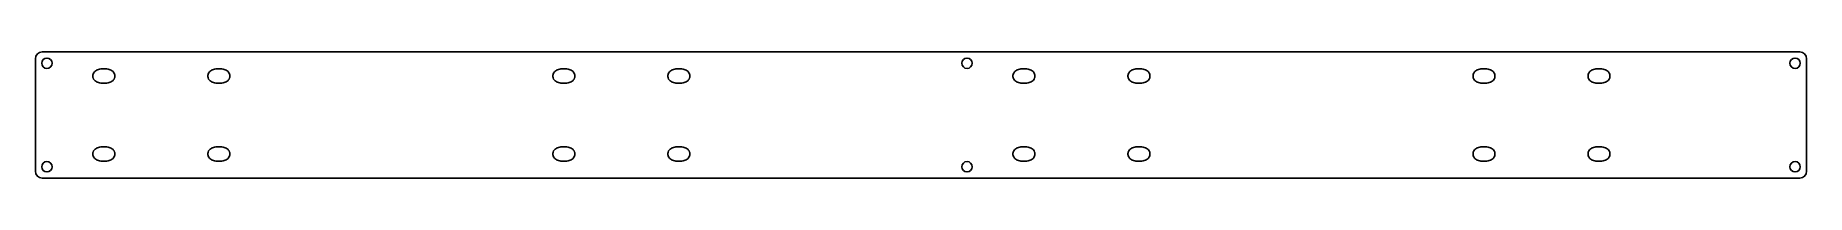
# Model space of a CAD drawing. Header units: millimetres. Extents: x -4322 to -3552, y -79 to -24.
import ezdxf

# ---------------------------------------------------------------- set-up
doc = ezdxf.new("R2010")
doc.units = ezdxf.units.MM

msp = doc.modelspace()

# ---------------------------------------------------------------- linework, layer by layer
at = {"color": 7, "linetype": 'Continuous', "lineweight": 25}
for p, q in [((-4321.94, -26.83), (-4321.94, -75.83)), ((-3554.94, -23.83), (-4318.94, -23.83)), ((-3551.94, -75.83), (-3551.94, -26.83)), ((-4291.44, -31.23), (-4292.94, -31.23)), ((-4292.94, -37.51), (-4291.44, -37.51)), ((-4241.44, -31.23), (-4242.94, -31.23)), ((-4242.94, -37.51), (-4241.44, -37.51)), ((-4091.44, -31.23), (-4092.94, -31.23)), ((-4092.94, -37.51), (-4091.44, -37.51)), ((-4041.44, -31.23), (-4042.94, -31.23)), ((-4042.94, -37.51), (-4041.44, -37.51)), ((-3891.44, -31.23), (-3892.94, -31.23)), ((-3892.94, -37.51), (-3891.44, -37.51)), ((-3841.44, -31.23), (-3842.94, -31.23)), ((-3842.94, -37.51), (-3841.44, -37.51)), ((-3691.44, -31.23), (-3692.94, -31.23)), ((-3692.94, -37.51), (-3691.44, -37.51)), ((-3641.44, -31.23), (-3642.94, -31.23)), ((-3642.94, -37.51), (-3641.44, -37.51)), ((-4291.44, -65.15), (-4292.94, -65.15)), ((-4241.44, -65.15), (-4242.94, -65.15)), ((-4091.44, -65.15), (-4092.94, -65.15)), ((-4041.44, -65.15), (-4042.94, -65.15)), ((-3891.44, -65.15), (-3892.94, -65.15)), ((-3841.44, -65.15), (-3842.94, -65.15)), ((-3691.44, -65.15), (-3692.94, -65.15)), ((-3641.44, -65.15), (-3642.94, -65.15)), ((-4292.94, -71.43), (-4291.44, -71.43)), ((-4242.94, -71.43), (-4241.44, -71.43)), ((-4092.94, -71.43), (-4091.44, -71.43)), ((-4042.94, -71.43), (-4041.44, -71.43)), ((-3892.94, -71.43), (-3891.44, -71.43)), ((-3842.94, -71.43), (-3841.44, -71.43)), ((-3692.94, -71.43), (-3691.44, -71.43)), ((-3642.94, -71.43), (-3641.44, -71.43)), ((-4318.94, -78.83), (-3554.94, -78.83))]:
    msp.add_line(p, q, dxfattribs=at)
for centre in [(-4316.94, -28.83), (-3916.94, -28.83), (-3556.94, -28.83), (-4316.94, -73.83), (-3916.94, -73.83), (-3556.94, -73.83)]:
    msp.add_circle(centre, 2.25, dxfattribs=at)
for centre, start, end in [((-4318.94, -26.83), 90, 180), ((-3554.94, -26.83), 360, 90), ((-4318.94, -75.83), 180, 270), ((-3554.94, -75.83), 270, 0)]:
    msp.add_arc(centre, 3, start, end, dxfattribs=at)
for points, knots in [([(-4292.94, -31.23), (-4293.31, -31.24), (-4293.68, -31.28), (-4294.36, -31.43), (-4294.68, -31.53), (-4295.26, -31.78), (-4295.51, -31.92), (-4295.95, -32.23), (-4296.13, -32.39), (-4296.58, -32.89), (-4296.76, -33.22), (-4296.9, -33.68), (-4296.93, -33.82), (-4296.95, -34.03), (-4296.95, -34.09), (-4296.95, -34.23), (-4296.95, -34.3), (-4296.94, -34.37)], [0, 0, 0, 0, 0.125, 0.125, 0.25, 0.25, 0.375, 0.375, 0.5, 0.5, 0.75, 0.75, 0.875, 0.875, 0.9375, 0.9375, 1, 1, 1, 1]), ([(-4296.94, -34.37), (-4296.95, -34.44), (-4296.95, -34.51), (-4296.95, -34.65), (-4296.95, -34.71), (-4296.93, -34.92), (-4296.9, -35.06), (-4296.76, -35.52), (-4296.58, -35.85), (-4296.13, -36.34), (-4295.95, -36.51), (-4295.51, -36.82), (-4295.26, -36.96), (-4294.68, -37.21), (-4294.36, -37.31), (-4293.68, -37.46), (-4293.31, -37.5), (-4292.94, -37.51)], [0, 0, 0, 0, 0.0625, 0.0625, 0.125, 0.125, 0.25, 0.25, 0.5, 0.5, 0.625, 0.625, 0.75, 0.75, 0.875, 0.875, 1, 1, 1, 1]), ([(-4287.44, -34.37), (-4287.43, -34.3), (-4287.43, -34.23), (-4287.43, -34.09), (-4287.43, -34.03), (-4287.45, -33.82), (-4287.48, -33.68), (-4287.62, -33.22), (-4287.79, -32.89), (-4288.25, -32.39), (-4288.43, -32.23), (-4288.87, -31.92), (-4289.12, -31.78), (-4289.7, -31.53), (-4290.02, -31.43), (-4290.7, -31.28), (-4291.07, -31.24), (-4291.44, -31.23)], [0, 0, 0, 0, 0.0625, 0.0625, 0.125, 0.125, 0.25, 0.25, 0.5, 0.5, 0.625, 0.625, 0.75, 0.75, 0.875, 0.875, 1, 1, 1, 1]), ([(-4291.44, -37.51), (-4291.07, -37.5), (-4290.7, -37.46), (-4290.02, -37.31), (-4289.7, -37.21), (-4289.12, -36.96), (-4288.87, -36.82), (-4288.43, -36.51), (-4288.25, -36.34), (-4287.79, -35.85), (-4287.62, -35.52), (-4287.48, -35.06), (-4287.45, -34.92), (-4287.43, -34.71), (-4287.43, -34.65), (-4287.43, -34.51), (-4287.43, -34.44), (-4287.44, -34.37)], [0, 0, 0, 0, 0.125, 0.125, 0.25, 0.25, 0.375, 0.375, 0.5, 0.5, 0.75, 0.75, 0.875, 0.875, 0.9375, 0.9375, 1, 1, 1, 1]), ([(-4242.94, -31.23), (-4243.31, -31.24), (-4243.68, -31.28), (-4244.36, -31.43), (-4244.68, -31.53), (-4245.26, -31.78), (-4245.51, -31.92), (-4245.95, -32.23), (-4246.13, -32.39), (-4246.58, -32.89), (-4246.76, -33.22), (-4246.9, -33.68), (-4246.93, -33.82), (-4246.95, -34.03), (-4246.95, -34.09), (-4246.95, -34.23), (-4246.95, -34.3), (-4246.94, -34.37)], [0, 0, 0, 0, 0.125, 0.125, 0.25, 0.25, 0.375, 0.375, 0.5, 0.5, 0.75, 0.75, 0.875, 0.875, 0.9375, 0.9375, 1, 1, 1, 1]), ([(-4246.94, -34.37), (-4246.95, -34.44), (-4246.95, -34.51), (-4246.95, -34.65), (-4246.95, -34.71), (-4246.93, -34.92), (-4246.9, -35.06), (-4246.76, -35.52), (-4246.58, -35.85), (-4246.13, -36.34), (-4245.95, -36.51), (-4245.51, -36.82), (-4245.26, -36.96), (-4244.68, -37.21), (-4244.36, -37.31), (-4243.68, -37.46), (-4243.31, -37.5), (-4242.94, -37.51)], [0, 0, 0, 0, 0.0625, 0.0625, 0.125, 0.125, 0.25, 0.25, 0.5, 0.5, 0.625, 0.625, 0.75, 0.75, 0.875, 0.875, 1, 1, 1, 1]), ([(-4237.44, -34.37), (-4237.43, -34.3), (-4237.43, -34.23), (-4237.43, -34.09), (-4237.43, -34.03), (-4237.45, -33.82), (-4237.48, -33.68), (-4237.62, -33.22), (-4237.79, -32.89), (-4238.25, -32.39), (-4238.43, -32.23), (-4238.87, -31.92), (-4239.12, -31.78), (-4239.7, -31.53), (-4240.02, -31.43), (-4240.7, -31.28), (-4241.07, -31.24), (-4241.44, -31.23)], [0, 0, 0, 0, 0.0625, 0.0625, 0.125, 0.125, 0.25, 0.25, 0.5, 0.5, 0.625, 0.625, 0.75, 0.75, 0.875, 0.875, 1, 1, 1, 1]), ([(-4241.44, -37.51), (-4241.07, -37.5), (-4240.7, -37.46), (-4240.02, -37.31), (-4239.7, -37.21), (-4239.12, -36.96), (-4238.87, -36.82), (-4238.43, -36.51), (-4238.25, -36.34), (-4237.79, -35.85), (-4237.62, -35.52), (-4237.48, -35.06), (-4237.45, -34.92), (-4237.43, -34.71), (-4237.43, -34.65), (-4237.43, -34.51), (-4237.43, -34.44), (-4237.44, -34.37)], [0, 0, 0, 0, 0.125, 0.125, 0.25, 0.25, 0.375, 0.375, 0.5, 0.5, 0.75, 0.75, 0.875, 0.875, 0.9375, 0.9375, 1, 1, 1, 1]), ([(-4092.94, -31.23), (-4093.31, -31.24), (-4093.68, -31.28), (-4094.36, -31.43), (-4094.68, -31.53), (-4095.26, -31.78), (-4095.51, -31.92), (-4095.95, -32.23), (-4096.13, -32.39), (-4096.58, -32.89), (-4096.76, -33.22), (-4096.9, -33.68), (-4096.93, -33.82), (-4096.95, -34.03), (-4096.95, -34.09), (-4096.95, -34.23), (-4096.95, -34.3), (-4096.94, -34.37)], [0, 0, 0, 0, 0.125, 0.125, 0.25, 0.25, 0.375, 0.375, 0.5, 0.5, 0.75, 0.75, 0.875, 0.875, 0.9375, 0.9375, 1, 1, 1, 1]), ([(-4096.94, -34.37), (-4096.95, -34.44), (-4096.95, -34.51), (-4096.95, -34.65), (-4096.95, -34.71), (-4096.93, -34.92), (-4096.9, -35.06), (-4096.76, -35.52), (-4096.58, -35.85), (-4096.13, -36.34), (-4095.95, -36.51), (-4095.51, -36.82), (-4095.26, -36.96), (-4094.68, -37.21), (-4094.36, -37.31), (-4093.68, -37.46), (-4093.31, -37.5), (-4092.94, -37.51)], [0, 0, 0, 0, 0.0625, 0.0625, 0.125, 0.125, 0.25, 0.25, 0.5, 0.5, 0.625, 0.625, 0.75, 0.75, 0.875, 0.875, 1, 1, 1, 1]), ([(-4087.44, -34.37), (-4087.43, -34.3), (-4087.43, -34.23), (-4087.43, -34.09), (-4087.43, -34.03), (-4087.45, -33.82), (-4087.48, -33.68), (-4087.62, -33.22), (-4087.79, -32.89), (-4088.25, -32.39), (-4088.43, -32.23), (-4088.87, -31.92), (-4089.12, -31.78), (-4089.7, -31.53), (-4090.02, -31.43), (-4090.7, -31.28), (-4091.07, -31.24), (-4091.44, -31.23)], [0, 0, 0, 0, 0.0625, 0.0625, 0.125, 0.125, 0.25, 0.25, 0.5, 0.5, 0.625, 0.625, 0.75, 0.75, 0.875, 0.875, 1, 1, 1, 1]), ([(-4091.44, -37.51), (-4091.07, -37.5), (-4090.7, -37.46), (-4090.02, -37.31), (-4089.7, -37.21), (-4089.12, -36.96), (-4088.87, -36.82), (-4088.43, -36.51), (-4088.25, -36.34), (-4087.79, -35.85), (-4087.62, -35.52), (-4087.48, -35.06), (-4087.45, -34.92), (-4087.43, -34.71), (-4087.43, -34.65), (-4087.43, -34.51), (-4087.43, -34.44), (-4087.44, -34.37)], [0, 0, 0, 0, 0.125, 0.125, 0.25, 0.25, 0.375, 0.375, 0.5, 0.5, 0.75, 0.75, 0.875, 0.875, 0.9375, 0.9375, 1, 1, 1, 1]), ([(-4042.94, -31.23), (-4043.31, -31.24), (-4043.68, -31.28), (-4044.36, -31.43), (-4044.68, -31.53), (-4045.26, -31.78), (-4045.51, -31.92), (-4045.95, -32.23), (-4046.13, -32.39), (-4046.58, -32.89), (-4046.76, -33.22), (-4046.9, -33.68), (-4046.93, -33.82), (-4046.95, -34.03), (-4046.95, -34.09), (-4046.95, -34.23), (-4046.95, -34.3), (-4046.94, -34.37)], [0, 0, 0, 0, 0.125, 0.125, 0.25, 0.25, 0.375, 0.375, 0.5, 0.5, 0.75, 0.75, 0.875, 0.875, 0.9375, 0.9375, 1, 1, 1, 1]), ([(-4046.94, -34.37), (-4046.95, -34.44), (-4046.95, -34.51), (-4046.95, -34.65), (-4046.95, -34.71), (-4046.93, -34.92), (-4046.9, -35.06), (-4046.76, -35.52), (-4046.58, -35.85), (-4046.13, -36.34), (-4045.95, -36.51), (-4045.51, -36.82), (-4045.26, -36.96), (-4044.68, -37.21), (-4044.36, -37.31), (-4043.68, -37.46), (-4043.31, -37.5), (-4042.94, -37.51)], [0, 0, 0, 0, 0.0625, 0.0625, 0.125, 0.125, 0.25, 0.25, 0.5, 0.5, 0.625, 0.625, 0.75, 0.75, 0.875, 0.875, 1, 1, 1, 1]), ([(-4037.44, -34.37), (-4037.43, -34.3), (-4037.43, -34.23), (-4037.43, -34.09), (-4037.43, -34.03), (-4037.45, -33.82), (-4037.48, -33.68), (-4037.62, -33.22), (-4037.79, -32.89), (-4038.25, -32.39), (-4038.43, -32.23), (-4038.87, -31.92), (-4039.12, -31.78), (-4039.7, -31.53), (-4040.02, -31.43), (-4040.7, -31.28), (-4041.07, -31.24), (-4041.44, -31.23)], [0, 0, 0, 0, 0.0625, 0.0625, 0.125, 0.125, 0.25, 0.25, 0.5, 0.5, 0.625, 0.625, 0.75, 0.75, 0.875, 0.875, 1, 1, 1, 1]), ([(-4041.44, -37.51), (-4041.07, -37.5), (-4040.7, -37.46), (-4040.02, -37.31), (-4039.7, -37.21), (-4039.12, -36.96), (-4038.87, -36.82), (-4038.43, -36.51), (-4038.25, -36.34), (-4037.79, -35.85), (-4037.62, -35.52), (-4037.48, -35.06), (-4037.45, -34.92), (-4037.43, -34.71), (-4037.43, -34.65), (-4037.43, -34.51), (-4037.43, -34.44), (-4037.44, -34.37)], [0, 0, 0, 0, 0.125, 0.125, 0.25, 0.25, 0.375, 0.375, 0.5, 0.5, 0.75, 0.75, 0.875, 0.875, 0.9375, 0.9375, 1, 1, 1, 1]), ([(-3892.94, -31.23), (-3893.31, -31.24), (-3893.68, -31.28), (-3894.36, -31.43), (-3894.68, -31.53), (-3895.26, -31.78), (-3895.51, -31.92), (-3895.95, -32.23), (-3896.13, -32.39), (-3896.58, -32.89), (-3896.76, -33.22), (-3896.9, -33.68), (-3896.93, -33.82), (-3896.95, -34.03), (-3896.95, -34.09), (-3896.95, -34.23), (-3896.95, -34.3), (-3896.94, -34.37)], [0, 0, 0, 0, 0.125, 0.125, 0.25, 0.25, 0.375, 0.375, 0.5, 0.5, 0.75, 0.75, 0.875, 0.875, 0.9375, 0.9375, 1, 1, 1, 1]), ([(-3896.94, -34.37), (-3896.95, -34.44), (-3896.95, -34.51), (-3896.95, -34.65), (-3896.95, -34.71), (-3896.93, -34.92), (-3896.9, -35.06), (-3896.76, -35.52), (-3896.58, -35.85), (-3896.13, -36.34), (-3895.95, -36.51), (-3895.51, -36.82), (-3895.26, -36.96), (-3894.68, -37.21), (-3894.36, -37.31), (-3893.68, -37.46), (-3893.31, -37.5), (-3892.94, -37.51)], [0, 0, 0, 0, 0.0625, 0.0625, 0.125, 0.125, 0.25, 0.25, 0.5, 0.5, 0.625, 0.625, 0.75, 0.75, 0.875, 0.875, 1, 1, 1, 1]), ([(-3887.44, -34.37), (-3887.43, -34.3), (-3887.43, -34.23), (-3887.43, -34.09), (-3887.43, -34.03), (-3887.45, -33.82), (-3887.48, -33.68), (-3887.62, -33.22), (-3887.79, -32.89), (-3888.25, -32.39), (-3888.43, -32.23), (-3888.87, -31.92), (-3889.12, -31.78), (-3889.7, -31.53), (-3890.02, -31.43), (-3890.7, -31.28), (-3891.07, -31.24), (-3891.44, -31.23)], [0, 0, 0, 0, 0.0625, 0.0625, 0.125, 0.125, 0.25, 0.25, 0.5, 0.5, 0.625, 0.625, 0.75, 0.75, 0.875, 0.875, 1, 1, 1, 1]), ([(-3891.44, -37.51), (-3891.07, -37.5), (-3890.7, -37.46), (-3890.02, -37.31), (-3889.7, -37.21), (-3889.12, -36.96), (-3888.87, -36.82), (-3888.43, -36.51), (-3888.25, -36.34), (-3887.79, -35.85), (-3887.62, -35.52), (-3887.48, -35.06), (-3887.45, -34.92), (-3887.43, -34.71), (-3887.43, -34.65), (-3887.43, -34.51), (-3887.43, -34.44), (-3887.44, -34.37)], [0, 0, 0, 0, 0.125, 0.125, 0.25, 0.25, 0.375, 0.375, 0.5, 0.5, 0.75, 0.75, 0.875, 0.875, 0.9375, 0.9375, 1, 1, 1, 1]), ([(-3842.94, -31.23), (-3843.31, -31.24), (-3843.68, -31.28), (-3844.36, -31.43), (-3844.68, -31.53), (-3845.26, -31.78), (-3845.51, -31.92), (-3845.95, -32.23), (-3846.13, -32.39), (-3846.58, -32.89), (-3846.76, -33.22), (-3846.9, -33.68), (-3846.93, -33.82), (-3846.95, -34.03), (-3846.95, -34.09), (-3846.95, -34.23), (-3846.95, -34.3), (-3846.94, -34.37)], [0, 0, 0, 0, 0.125, 0.125, 0.25, 0.25, 0.375, 0.375, 0.5, 0.5, 0.75, 0.75, 0.875, 0.875, 0.9375, 0.9375, 1, 1, 1, 1]), ([(-3846.94, -34.37), (-3846.95, -34.44), (-3846.95, -34.51), (-3846.95, -34.65), (-3846.95, -34.71), (-3846.93, -34.92), (-3846.9, -35.06), (-3846.76, -35.52), (-3846.58, -35.85), (-3846.13, -36.34), (-3845.95, -36.51), (-3845.51, -36.82), (-3845.26, -36.96), (-3844.68, -37.21), (-3844.36, -37.31), (-3843.68, -37.46), (-3843.31, -37.5), (-3842.94, -37.51)], [0, 0, 0, 0, 0.0625, 0.0625, 0.125, 0.125, 0.25, 0.25, 0.5, 0.5, 0.625, 0.625, 0.75, 0.75, 0.875, 0.875, 1, 1, 1, 1]), ([(-3837.44, -34.37), (-3837.43, -34.3), (-3837.43, -34.23), (-3837.43, -34.09), (-3837.43, -34.03), (-3837.45, -33.82), (-3837.48, -33.68), (-3837.62, -33.22), (-3837.79, -32.89), (-3838.25, -32.39), (-3838.43, -32.23), (-3838.87, -31.92), (-3839.12, -31.78), (-3839.7, -31.53), (-3840.02, -31.43), (-3840.7, -31.28), (-3841.07, -31.24), (-3841.44, -31.23)], [0, 0, 0, 0, 0.0625, 0.0625, 0.125, 0.125, 0.25, 0.25, 0.5, 0.5, 0.625, 0.625, 0.75, 0.75, 0.875, 0.875, 1, 1, 1, 1]), ([(-3841.44, -37.51), (-3841.07, -37.5), (-3840.7, -37.46), (-3840.02, -37.31), (-3839.7, -37.21), (-3839.12, -36.96), (-3838.87, -36.82), (-3838.43, -36.51), (-3838.25, -36.34), (-3837.79, -35.85), (-3837.62, -35.52), (-3837.48, -35.06), (-3837.45, -34.92), (-3837.43, -34.71), (-3837.43, -34.65), (-3837.43, -34.51), (-3837.43, -34.44), (-3837.44, -34.37)], [0, 0, 0, 0, 0.125, 0.125, 0.25, 0.25, 0.375, 0.375, 0.5, 0.5, 0.75, 0.75, 0.875, 0.875, 0.9375, 0.9375, 1, 1, 1, 1]), ([(-3692.94, -31.23), (-3693.31, -31.24), (-3693.68, -31.28), (-3694.36, -31.43), (-3694.68, -31.53), (-3695.26, -31.78), (-3695.51, -31.92), (-3695.95, -32.23), (-3696.13, -32.39), (-3696.58, -32.89), (-3696.76, -33.22), (-3696.9, -33.68), (-3696.93, -33.82), (-3696.95, -34.03), (-3696.95, -34.09), (-3696.95, -34.23), (-3696.95, -34.3), (-3696.94, -34.37)], [0, 0, 0, 0, 0.125, 0.125, 0.25, 0.25, 0.375, 0.375, 0.5, 0.5, 0.75, 0.75, 0.875, 0.875, 0.9375, 0.9375, 1, 1, 1, 1]), ([(-3696.94, -34.37), (-3696.95, -34.44), (-3696.95, -34.51), (-3696.95, -34.65), (-3696.95, -34.71), (-3696.93, -34.92), (-3696.9, -35.06), (-3696.76, -35.52), (-3696.58, -35.85), (-3696.13, -36.34), (-3695.95, -36.51), (-3695.51, -36.82), (-3695.26, -36.96), (-3694.68, -37.21), (-3694.36, -37.31), (-3693.68, -37.46), (-3693.31, -37.5), (-3692.94, -37.51)], [0, 0, 0, 0, 0.0625, 0.0625, 0.125, 0.125, 0.25, 0.25, 0.5, 0.5, 0.625, 0.625, 0.75, 0.75, 0.875, 0.875, 1, 1, 1, 1]), ([(-3687.44, -34.37), (-3687.43, -34.3), (-3687.43, -34.23), (-3687.43, -34.09), (-3687.43, -34.03), (-3687.45, -33.82), (-3687.48, -33.68), (-3687.62, -33.22), (-3687.79, -32.89), (-3688.25, -32.39), (-3688.43, -32.23), (-3688.87, -31.92), (-3689.12, -31.78), (-3689.7, -31.53), (-3690.02, -31.43), (-3690.7, -31.28), (-3691.07, -31.24), (-3691.44, -31.23)], [0, 0, 0, 0, 0.0625, 0.0625, 0.125, 0.125, 0.25, 0.25, 0.5, 0.5, 0.625, 0.625, 0.75, 0.75, 0.875, 0.875, 1, 1, 1, 1]), ([(-3691.44, -37.51), (-3691.07, -37.5), (-3690.7, -37.46), (-3690.02, -37.31), (-3689.7, -37.21), (-3689.12, -36.96), (-3688.87, -36.82), (-3688.43, -36.51), (-3688.25, -36.34), (-3687.79, -35.85), (-3687.62, -35.52), (-3687.48, -35.06), (-3687.45, -34.92), (-3687.43, -34.71), (-3687.43, -34.65), (-3687.43, -34.51), (-3687.43, -34.44), (-3687.44, -34.37)], [0, 0, 0, 0, 0.125, 0.125, 0.25, 0.25, 0.375, 0.375, 0.5, 0.5, 0.75, 0.75, 0.875, 0.875, 0.9375, 0.9375, 1, 1, 1, 1]), ([(-3642.94, -31.23), (-3643.31, -31.24), (-3643.68, -31.28), (-3644.36, -31.43), (-3644.68, -31.53), (-3645.26, -31.78), (-3645.51, -31.92), (-3645.95, -32.23), (-3646.13, -32.39), (-3646.58, -32.89), (-3646.76, -33.22), (-3646.9, -33.68), (-3646.93, -33.82), (-3646.95, -34.03), (-3646.95, -34.09), (-3646.95, -34.23), (-3646.95, -34.3), (-3646.94, -34.37)], [0, 0, 0, 0, 0.125, 0.125, 0.25, 0.25, 0.375, 0.375, 0.5, 0.5, 0.75, 0.75, 0.875, 0.875, 0.9375, 0.9375, 1, 1, 1, 1]), ([(-3646.94, -34.37), (-3646.95, -34.44), (-3646.95, -34.51), (-3646.95, -34.65), (-3646.95, -34.71), (-3646.93, -34.92), (-3646.9, -35.06), (-3646.76, -35.52), (-3646.58, -35.85), (-3646.13, -36.34), (-3645.95, -36.51), (-3645.51, -36.82), (-3645.26, -36.96), (-3644.68, -37.21), (-3644.36, -37.31), (-3643.68, -37.46), (-3643.31, -37.5), (-3642.94, -37.51)], [0, 0, 0, 0, 0.0625, 0.0625, 0.125, 0.125, 0.25, 0.25, 0.5, 0.5, 0.625, 0.625, 0.75, 0.75, 0.875, 0.875, 1, 1, 1, 1]), ([(-3637.44, -34.37), (-3637.43, -34.3), (-3637.43, -34.23), (-3637.43, -34.09), (-3637.43, -34.03), (-3637.45, -33.82), (-3637.48, -33.68), (-3637.62, -33.22), (-3637.79, -32.89), (-3638.25, -32.39), (-3638.43, -32.23), (-3638.87, -31.92), (-3639.12, -31.78), (-3639.7, -31.53), (-3640.02, -31.43), (-3640.7, -31.28), (-3641.07, -31.24), (-3641.44, -31.23)], [0, 0, 0, 0, 0.0625, 0.0625, 0.125, 0.125, 0.25, 0.25, 0.5, 0.5, 0.625, 0.625, 0.75, 0.75, 0.875, 0.875, 1, 1, 1, 1]), ([(-3641.44, -37.51), (-3641.07, -37.5), (-3640.7, -37.46), (-3640.02, -37.31), (-3639.7, -37.21), (-3639.12, -36.96), (-3638.87, -36.82), (-3638.43, -36.51), (-3638.25, -36.34), (-3637.79, -35.85), (-3637.62, -35.52), (-3637.48, -35.06), (-3637.45, -34.92), (-3637.43, -34.71), (-3637.43, -34.65), (-3637.43, -34.51), (-3637.43, -34.44), (-3637.44, -34.37)], [0, 0, 0, 0, 0.125, 0.125, 0.25, 0.25, 0.375, 0.375, 0.5, 0.5, 0.75, 0.75, 0.875, 0.875, 0.9375, 0.9375, 1, 1, 1, 1]), ([(-4292.94, -65.15), (-4293.31, -65.15), (-4293.68, -65.2), (-4294.36, -65.35), (-4294.68, -65.45), (-4295.26, -65.7), (-4295.51, -65.84), (-4295.95, -66.15), (-4296.13, -66.31), (-4296.58, -66.81), (-4296.76, -67.14), (-4296.9, -67.6), (-4296.93, -67.74), (-4296.95, -67.94), (-4296.95, -68.01), (-4296.95, -68.14), (-4296.95, -68.21), (-4296.94, -68.29)], [0, 0, 0, 0, 0.125, 0.125, 0.25, 0.25, 0.375, 0.375, 0.5, 0.5, 0.75, 0.75, 0.875, 0.875, 0.9375, 0.9375, 1, 1, 1, 1]), ([(-4296.94, -68.29), (-4296.95, -68.36), (-4296.95, -68.43), (-4296.95, -68.56), (-4296.95, -68.63), (-4296.93, -68.83), (-4296.9, -68.98), (-4296.76, -69.43), (-4296.58, -69.77), (-4296.13, -70.26), (-4295.95, -70.43), (-4295.51, -70.73), (-4295.26, -70.88), (-4294.68, -71.12), (-4294.36, -71.23), (-4293.68, -71.38), (-4293.31, -71.42), (-4292.94, -71.43)], [0, 0, 0, 0, 0.0625, 0.0625, 0.125, 0.125, 0.25, 0.25, 0.5, 0.5, 0.625, 0.625, 0.75, 0.75, 0.875, 0.875, 1, 1, 1, 1]), ([(-4287.44, -68.29), (-4287.43, -68.21), (-4287.43, -68.14), (-4287.43, -68.01), (-4287.43, -67.94), (-4287.45, -67.74), (-4287.48, -67.6), (-4287.62, -67.14), (-4287.79, -66.81), (-4288.25, -66.31), (-4288.43, -66.15), (-4288.87, -65.84), (-4289.12, -65.7), (-4289.7, -65.45), (-4290.02, -65.35), (-4290.7, -65.2), (-4291.07, -65.15), (-4291.44, -65.15)], [0, 0, 0, 0, 0.0625, 0.0625, 0.125, 0.125, 0.25, 0.25, 0.5, 0.5, 0.625, 0.625, 0.75, 0.75, 0.875, 0.875, 1, 1, 1, 1]), ([(-4291.44, -71.43), (-4291.07, -71.42), (-4290.7, -71.38), (-4290.02, -71.23), (-4289.7, -71.12), (-4289.12, -70.88), (-4288.87, -70.73), (-4288.43, -70.43), (-4288.25, -70.26), (-4287.79, -69.77), (-4287.62, -69.43), (-4287.48, -68.98), (-4287.45, -68.83), (-4287.43, -68.63), (-4287.43, -68.56), (-4287.43, -68.43), (-4287.43, -68.36), (-4287.44, -68.29)], [0, 0, 0, 0, 0.125, 0.125, 0.25, 0.25, 0.375, 0.375, 0.5, 0.5, 0.75, 0.75, 0.875, 0.875, 0.9375, 0.9375, 1, 1, 1, 1]), ([(-4242.94, -65.15), (-4243.31, -65.15), (-4243.68, -65.2), (-4244.36, -65.35), (-4244.68, -65.45), (-4245.26, -65.7), (-4245.51, -65.84), (-4245.95, -66.15), (-4246.13, -66.31), (-4246.58, -66.81), (-4246.76, -67.14), (-4246.9, -67.6), (-4246.93, -67.74), (-4246.95, -67.94), (-4246.95, -68.01), (-4246.95, -68.14), (-4246.95, -68.21), (-4246.94, -68.29)], [0, 0, 0, 0, 0.125, 0.125, 0.25, 0.25, 0.375, 0.375, 0.5, 0.5, 0.75, 0.75, 0.875, 0.875, 0.9375, 0.9375, 1, 1, 1, 1]), ([(-4246.94, -68.29), (-4246.95, -68.36), (-4246.95, -68.43), (-4246.95, -68.56), (-4246.95, -68.63), (-4246.93, -68.83), (-4246.9, -68.98), (-4246.76, -69.43), (-4246.58, -69.77), (-4246.13, -70.26), (-4245.95, -70.43), (-4245.51, -70.73), (-4245.26, -70.88), (-4244.68, -71.12), (-4244.36, -71.23), (-4243.68, -71.38), (-4243.31, -71.42), (-4242.94, -71.43)], [0, 0, 0, 0, 0.0625, 0.0625, 0.125, 0.125, 0.25, 0.25, 0.5, 0.5, 0.625, 0.625, 0.75, 0.75, 0.875, 0.875, 1, 1, 1, 1]), ([(-4237.44, -68.29), (-4237.43, -68.21), (-4237.43, -68.14), (-4237.43, -68.01), (-4237.43, -67.94), (-4237.45, -67.74), (-4237.48, -67.6), (-4237.62, -67.14), (-4237.79, -66.81), (-4238.25, -66.31), (-4238.43, -66.15), (-4238.87, -65.84), (-4239.12, -65.7), (-4239.7, -65.45), (-4240.02, -65.35), (-4240.7, -65.2), (-4241.07, -65.15), (-4241.44, -65.15)], [0, 0, 0, 0, 0.0625, 0.0625, 0.125, 0.125, 0.25, 0.25, 0.5, 0.5, 0.625, 0.625, 0.75, 0.75, 0.875, 0.875, 1, 1, 1, 1]), ([(-4241.44, -71.43), (-4241.07, -71.42), (-4240.7, -71.38), (-4240.02, -71.23), (-4239.7, -71.12), (-4239.12, -70.88), (-4238.87, -70.73), (-4238.43, -70.43), (-4238.25, -70.26), (-4237.79, -69.77), (-4237.62, -69.43), (-4237.48, -68.98), (-4237.45, -68.83), (-4237.43, -68.63), (-4237.43, -68.56), (-4237.43, -68.43), (-4237.43, -68.36), (-4237.44, -68.29)], [0, 0, 0, 0, 0.125, 0.125, 0.25, 0.25, 0.375, 0.375, 0.5, 0.5, 0.75, 0.75, 0.875, 0.875, 0.9375, 0.9375, 1, 1, 1, 1]), ([(-4092.94, -65.15), (-4093.31, -65.15), (-4093.68, -65.2), (-4094.36, -65.35), (-4094.68, -65.45), (-4095.26, -65.7), (-4095.51, -65.84), (-4095.95, -66.15), (-4096.13, -66.31), (-4096.58, -66.81), (-4096.76, -67.14), (-4096.9, -67.6), (-4096.93, -67.74), (-4096.95, -67.94), (-4096.95, -68.01), (-4096.95, -68.14), (-4096.95, -68.21), (-4096.94, -68.29)], [0, 0, 0, 0, 0.125, 0.125, 0.25, 0.25, 0.375, 0.375, 0.5, 0.5, 0.75, 0.75, 0.875, 0.875, 0.9375, 0.9375, 1, 1, 1, 1]), ([(-4096.94, -68.29), (-4096.95, -68.36), (-4096.95, -68.43), (-4096.95, -68.56), (-4096.95, -68.63), (-4096.93, -68.83), (-4096.9, -68.98), (-4096.76, -69.43), (-4096.58, -69.77), (-4096.13, -70.26), (-4095.95, -70.43), (-4095.51, -70.73), (-4095.26, -70.88), (-4094.68, -71.12), (-4094.36, -71.23), (-4093.68, -71.38), (-4093.31, -71.42), (-4092.94, -71.43)], [0, 0, 0, 0, 0.0625, 0.0625, 0.125, 0.125, 0.25, 0.25, 0.5, 0.5, 0.625, 0.625, 0.75, 0.75, 0.875, 0.875, 1, 1, 1, 1]), ([(-4087.44, -68.29), (-4087.43, -68.21), (-4087.43, -68.14), (-4087.43, -68.01), (-4087.43, -67.94), (-4087.45, -67.74), (-4087.48, -67.6), (-4087.62, -67.14), (-4087.79, -66.81), (-4088.25, -66.31), (-4088.43, -66.15), (-4088.87, -65.84), (-4089.12, -65.7), (-4089.7, -65.45), (-4090.02, -65.35), (-4090.7, -65.2), (-4091.07, -65.15), (-4091.44, -65.15)], [0, 0, 0, 0, 0.0625, 0.0625, 0.125, 0.125, 0.25, 0.25, 0.5, 0.5, 0.625, 0.625, 0.75, 0.75, 0.875, 0.875, 1, 1, 1, 1]), ([(-4091.44, -71.43), (-4091.07, -71.42), (-4090.7, -71.38), (-4090.02, -71.23), (-4089.7, -71.12), (-4089.12, -70.88), (-4088.87, -70.73), (-4088.43, -70.43), (-4088.25, -70.26), (-4087.79, -69.77), (-4087.62, -69.43), (-4087.48, -68.98), (-4087.45, -68.83), (-4087.43, -68.63), (-4087.43, -68.56), (-4087.43, -68.43), (-4087.43, -68.36), (-4087.44, -68.29)], [0, 0, 0, 0, 0.125, 0.125, 0.25, 0.25, 0.375, 0.375, 0.5, 0.5, 0.75, 0.75, 0.875, 0.875, 0.9375, 0.9375, 1, 1, 1, 1]), ([(-4042.94, -65.15), (-4043.31, -65.15), (-4043.68, -65.2), (-4044.36, -65.35), (-4044.68, -65.45), (-4045.26, -65.7), (-4045.51, -65.84), (-4045.95, -66.15), (-4046.13, -66.31), (-4046.58, -66.81), (-4046.76, -67.14), (-4046.9, -67.6), (-4046.93, -67.74), (-4046.95, -67.94), (-4046.95, -68.01), (-4046.95, -68.14), (-4046.95, -68.21), (-4046.94, -68.29)], [0, 0, 0, 0, 0.125, 0.125, 0.25, 0.25, 0.375, 0.375, 0.5, 0.5, 0.75, 0.75, 0.875, 0.875, 0.9375, 0.9375, 1, 1, 1, 1]), ([(-4046.94, -68.29), (-4046.95, -68.36), (-4046.95, -68.43), (-4046.95, -68.56), (-4046.95, -68.63), (-4046.93, -68.83), (-4046.9, -68.98), (-4046.76, -69.43), (-4046.58, -69.77), (-4046.13, -70.26), (-4045.95, -70.43), (-4045.51, -70.73), (-4045.26, -70.88), (-4044.68, -71.12), (-4044.36, -71.23), (-4043.68, -71.38), (-4043.31, -71.42), (-4042.94, -71.43)], [0, 0, 0, 0, 0.0625, 0.0625, 0.125, 0.125, 0.25, 0.25, 0.5, 0.5, 0.625, 0.625, 0.75, 0.75, 0.875, 0.875, 1, 1, 1, 1]), ([(-4037.44, -68.29), (-4037.43, -68.21), (-4037.43, -68.14), (-4037.43, -68.01), (-4037.43, -67.94), (-4037.45, -67.74), (-4037.48, -67.6), (-4037.62, -67.14), (-4037.79, -66.81), (-4038.25, -66.31), (-4038.43, -66.15), (-4038.87, -65.84), (-4039.12, -65.7), (-4039.7, -65.45), (-4040.02, -65.35), (-4040.7, -65.2), (-4041.07, -65.15), (-4041.44, -65.15)], [0, 0, 0, 0, 0.0625, 0.0625, 0.125, 0.125, 0.25, 0.25, 0.5, 0.5, 0.625, 0.625, 0.75, 0.75, 0.875, 0.875, 1, 1, 1, 1]), ([(-4041.44, -71.43), (-4041.07, -71.42), (-4040.7, -71.38), (-4040.02, -71.23), (-4039.7, -71.12), (-4039.12, -70.88), (-4038.87, -70.73), (-4038.43, -70.43), (-4038.25, -70.26), (-4037.79, -69.77), (-4037.62, -69.43), (-4037.48, -68.98), (-4037.45, -68.83), (-4037.43, -68.63), (-4037.43, -68.56), (-4037.43, -68.43), (-4037.43, -68.36), (-4037.44, -68.29)], [0, 0, 0, 0, 0.125, 0.125, 0.25, 0.25, 0.375, 0.375, 0.5, 0.5, 0.75, 0.75, 0.875, 0.875, 0.9375, 0.9375, 1, 1, 1, 1]), ([(-3892.94, -65.15), (-3893.31, -65.15), (-3893.68, -65.2), (-3894.36, -65.35), (-3894.68, -65.45), (-3895.26, -65.7), (-3895.51, -65.84), (-3895.95, -66.15), (-3896.13, -66.31), (-3896.58, -66.81), (-3896.76, -67.14), (-3896.9, -67.6), (-3896.93, -67.74), (-3896.95, -67.94), (-3896.95, -68.01), (-3896.95, -68.14), (-3896.95, -68.21), (-3896.94, -68.29)], [0, 0, 0, 0, 0.125, 0.125, 0.25, 0.25, 0.375, 0.375, 0.5, 0.5, 0.75, 0.75, 0.875, 0.875, 0.9375, 0.9375, 1, 1, 1, 1]), ([(-3896.94, -68.29), (-3896.95, -68.36), (-3896.95, -68.43), (-3896.95, -68.56), (-3896.95, -68.63), (-3896.93, -68.83), (-3896.9, -68.98), (-3896.76, -69.43), (-3896.58, -69.77), (-3896.13, -70.26), (-3895.95, -70.43), (-3895.51, -70.73), (-3895.26, -70.88), (-3894.68, -71.12), (-3894.36, -71.23), (-3893.68, -71.38), (-3893.31, -71.42), (-3892.94, -71.43)], [0, 0, 0, 0, 0.0625, 0.0625, 0.125, 0.125, 0.25, 0.25, 0.5, 0.5, 0.625, 0.625, 0.75, 0.75, 0.875, 0.875, 1, 1, 1, 1]), ([(-3887.44, -68.29), (-3887.43, -68.21), (-3887.43, -68.14), (-3887.43, -68.01), (-3887.43, -67.94), (-3887.45, -67.74), (-3887.48, -67.6), (-3887.62, -67.14), (-3887.79, -66.81), (-3888.25, -66.31), (-3888.43, -66.15), (-3888.87, -65.84), (-3889.12, -65.7), (-3889.7, -65.45), (-3890.02, -65.35), (-3890.7, -65.2), (-3891.07, -65.15), (-3891.44, -65.15)], [0, 0, 0, 0, 0.0625, 0.0625, 0.125, 0.125, 0.25, 0.25, 0.5, 0.5, 0.625, 0.625, 0.75, 0.75, 0.875, 0.875, 1, 1, 1, 1]), ([(-3891.44, -71.43), (-3891.07, -71.42), (-3890.7, -71.38), (-3890.02, -71.23), (-3889.7, -71.12), (-3889.12, -70.88), (-3888.87, -70.73), (-3888.43, -70.43), (-3888.25, -70.26), (-3887.79, -69.77), (-3887.62, -69.43), (-3887.48, -68.98), (-3887.45, -68.83), (-3887.43, -68.63), (-3887.43, -68.56), (-3887.43, -68.43), (-3887.43, -68.36), (-3887.44, -68.29)], [0, 0, 0, 0, 0.125, 0.125, 0.25, 0.25, 0.375, 0.375, 0.5, 0.5, 0.75, 0.75, 0.875, 0.875, 0.9375, 0.9375, 1, 1, 1, 1]), ([(-3842.94, -65.15), (-3843.31, -65.15), (-3843.68, -65.2), (-3844.36, -65.35), (-3844.68, -65.45), (-3845.26, -65.7), (-3845.51, -65.84), (-3845.95, -66.15), (-3846.13, -66.31), (-3846.58, -66.81), (-3846.76, -67.14), (-3846.9, -67.6), (-3846.93, -67.74), (-3846.95, -67.94), (-3846.95, -68.01), (-3846.95, -68.14), (-3846.95, -68.21), (-3846.94, -68.29)], [0, 0, 0, 0, 0.125, 0.125, 0.25, 0.25, 0.375, 0.375, 0.5, 0.5, 0.75, 0.75, 0.875, 0.875, 0.9375, 0.9375, 1, 1, 1, 1]), ([(-3846.94, -68.29), (-3846.95, -68.36), (-3846.95, -68.43), (-3846.95, -68.56), (-3846.95, -68.63), (-3846.93, -68.83), (-3846.9, -68.98), (-3846.76, -69.43), (-3846.58, -69.77), (-3846.13, -70.26), (-3845.95, -70.43), (-3845.51, -70.73), (-3845.26, -70.88), (-3844.68, -71.12), (-3844.36, -71.23), (-3843.68, -71.38), (-3843.31, -71.42), (-3842.94, -71.43)], [0, 0, 0, 0, 0.0625, 0.0625, 0.125, 0.125, 0.25, 0.25, 0.5, 0.5, 0.625, 0.625, 0.75, 0.75, 0.875, 0.875, 1, 1, 1, 1]), ([(-3837.44, -68.29), (-3837.43, -68.21), (-3837.43, -68.14), (-3837.43, -68.01), (-3837.43, -67.94), (-3837.45, -67.74), (-3837.48, -67.6), (-3837.62, -67.14), (-3837.79, -66.81), (-3838.25, -66.31), (-3838.43, -66.15), (-3838.87, -65.84), (-3839.12, -65.7), (-3839.7, -65.45), (-3840.02, -65.35), (-3840.7, -65.2), (-3841.07, -65.15), (-3841.44, -65.15)], [0, 0, 0, 0, 0.0625, 0.0625, 0.125, 0.125, 0.25, 0.25, 0.5, 0.5, 0.625, 0.625, 0.75, 0.75, 0.875, 0.875, 1, 1, 1, 1]), ([(-3841.44, -71.43), (-3841.07, -71.42), (-3840.7, -71.38), (-3840.02, -71.23), (-3839.7, -71.12), (-3839.12, -70.88), (-3838.87, -70.73), (-3838.43, -70.43), (-3838.25, -70.26), (-3837.79, -69.77), (-3837.62, -69.43), (-3837.48, -68.98), (-3837.45, -68.83), (-3837.43, -68.63), (-3837.43, -68.56), (-3837.43, -68.43), (-3837.43, -68.36), (-3837.44, -68.29)], [0, 0, 0, 0, 0.125, 0.125, 0.25, 0.25, 0.375, 0.375, 0.5, 0.5, 0.75, 0.75, 0.875, 0.875, 0.9375, 0.9375, 1, 1, 1, 1]), ([(-3692.94, -65.15), (-3693.31, -65.15), (-3693.68, -65.2), (-3694.36, -65.35), (-3694.68, -65.45), (-3695.26, -65.7), (-3695.51, -65.84), (-3695.95, -66.15), (-3696.13, -66.31), (-3696.58, -66.81), (-3696.76, -67.14), (-3696.9, -67.6), (-3696.93, -67.74), (-3696.95, -67.94), (-3696.95, -68.01), (-3696.95, -68.14), (-3696.95, -68.21), (-3696.94, -68.29)], [0, 0, 0, 0, 0.125, 0.125, 0.25, 0.25, 0.375, 0.375, 0.5, 0.5, 0.75, 0.75, 0.875, 0.875, 0.9375, 0.9375, 1, 1, 1, 1]), ([(-3696.94, -68.29), (-3696.95, -68.36), (-3696.95, -68.43), (-3696.95, -68.56), (-3696.95, -68.63), (-3696.93, -68.83), (-3696.9, -68.98), (-3696.76, -69.43), (-3696.58, -69.77), (-3696.13, -70.26), (-3695.95, -70.43), (-3695.51, -70.73), (-3695.26, -70.88), (-3694.68, -71.12), (-3694.36, -71.23), (-3693.68, -71.38), (-3693.31, -71.42), (-3692.94, -71.43)], [0, 0, 0, 0, 0.0625, 0.0625, 0.125, 0.125, 0.25, 0.25, 0.5, 0.5, 0.625, 0.625, 0.75, 0.75, 0.875, 0.875, 1, 1, 1, 1]), ([(-3687.44, -68.29), (-3687.43, -68.21), (-3687.43, -68.14), (-3687.43, -68.01), (-3687.43, -67.94), (-3687.45, -67.74), (-3687.48, -67.6), (-3687.62, -67.14), (-3687.79, -66.81), (-3688.25, -66.31), (-3688.43, -66.15), (-3688.87, -65.84), (-3689.12, -65.7), (-3689.7, -65.45), (-3690.02, -65.35), (-3690.7, -65.2), (-3691.07, -65.15), (-3691.44, -65.15)], [0, 0, 0, 0, 0.0625, 0.0625, 0.125, 0.125, 0.25, 0.25, 0.5, 0.5, 0.625, 0.625, 0.75, 0.75, 0.875, 0.875, 1, 1, 1, 1]), ([(-3691.44, -71.43), (-3691.07, -71.42), (-3690.7, -71.38), (-3690.02, -71.23), (-3689.7, -71.12), (-3689.12, -70.88), (-3688.87, -70.73), (-3688.43, -70.43), (-3688.25, -70.26), (-3687.79, -69.77), (-3687.62, -69.43), (-3687.48, -68.98), (-3687.45, -68.83), (-3687.43, -68.63), (-3687.43, -68.56), (-3687.43, -68.43), (-3687.43, -68.36), (-3687.44, -68.29)], [0, 0, 0, 0, 0.125, 0.125, 0.25, 0.25, 0.375, 0.375, 0.5, 0.5, 0.75, 0.75, 0.875, 0.875, 0.9375, 0.9375, 1, 1, 1, 1]), ([(-3642.94, -65.15), (-3643.31, -65.15), (-3643.68, -65.2), (-3644.36, -65.35), (-3644.68, -65.45), (-3645.26, -65.7), (-3645.51, -65.84), (-3645.95, -66.15), (-3646.13, -66.31), (-3646.58, -66.81), (-3646.76, -67.14), (-3646.9, -67.6), (-3646.93, -67.74), (-3646.95, -67.94), (-3646.95, -68.01), (-3646.95, -68.14), (-3646.95, -68.21), (-3646.94, -68.29)], [0, 0, 0, 0, 0.125, 0.125, 0.25, 0.25, 0.375, 0.375, 0.5, 0.5, 0.75, 0.75, 0.875, 0.875, 0.9375, 0.9375, 1, 1, 1, 1]), ([(-3646.94, -68.29), (-3646.95, -68.36), (-3646.95, -68.43), (-3646.95, -68.56), (-3646.95, -68.63), (-3646.93, -68.83), (-3646.9, -68.98), (-3646.76, -69.43), (-3646.58, -69.77), (-3646.13, -70.26), (-3645.95, -70.43), (-3645.51, -70.73), (-3645.26, -70.88), (-3644.68, -71.12), (-3644.36, -71.23), (-3643.68, -71.38), (-3643.31, -71.42), (-3642.94, -71.43)], [0, 0, 0, 0, 0.0625, 0.0625, 0.125, 0.125, 0.25, 0.25, 0.5, 0.5, 0.625, 0.625, 0.75, 0.75, 0.875, 0.875, 1, 1, 1, 1]), ([(-3637.44, -68.29), (-3637.43, -68.21), (-3637.43, -68.14), (-3637.43, -68.01), (-3637.43, -67.94), (-3637.45, -67.74), (-3637.48, -67.6), (-3637.62, -67.14), (-3637.79, -66.81), (-3638.25, -66.31), (-3638.43, -66.15), (-3638.87, -65.84), (-3639.12, -65.7), (-3639.7, -65.45), (-3640.02, -65.35), (-3640.7, -65.2), (-3641.07, -65.15), (-3641.44, -65.15)], [0, 0, 0, 0, 0.0625, 0.0625, 0.125, 0.125, 0.25, 0.25, 0.5, 0.5, 0.625, 0.625, 0.75, 0.75, 0.875, 0.875, 1, 1, 1, 1]), ([(-3641.44, -71.43), (-3641.07, -71.42), (-3640.7, -71.38), (-3640.02, -71.23), (-3639.7, -71.12), (-3639.12, -70.88), (-3638.87, -70.73), (-3638.43, -70.43), (-3638.25, -70.26), (-3637.79, -69.77), (-3637.62, -69.43), (-3637.48, -68.98), (-3637.45, -68.83), (-3637.43, -68.63), (-3637.43, -68.56), (-3637.43, -68.43), (-3637.43, -68.36), (-3637.44, -68.29)], [0, 0, 0, 0, 0.125, 0.125, 0.25, 0.25, 0.375, 0.375, 0.5, 0.5, 0.75, 0.75, 0.875, 0.875, 0.9375, 0.9375, 1, 1, 1, 1])]:
    msp.add_open_spline(points, degree=3, knots=knots, dxfattribs=at)

doc.saveas('drawing.dxf')
